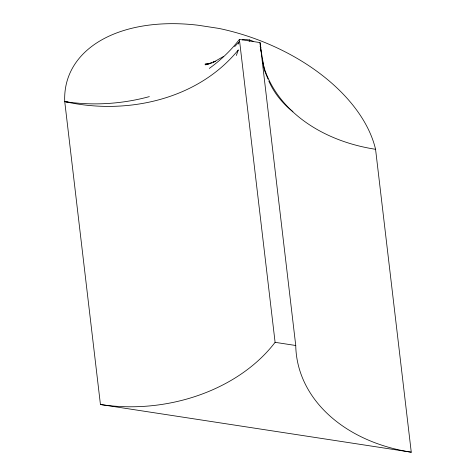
<?xml version="1.0" encoding="UTF-8"?>
<svg xmlns="http://www.w3.org/2000/svg" width="476" height="476" viewBox="0 0 476 476"><rect width="100%" height="100%" fill="white"/><g stroke="black" fill="none" stroke-linecap="round" stroke-linejoin="round"><path stroke-width="0.71" d="M238.321 44.072L238.809 42.679M236.376 55.478L238.327 49.897C197.57 100.103 125.866 115.305 64.736 101.596L100.436 404.505L411.264 452.2L375.564 149.291A164.988 102.031 19.3 0 0 218.853 28.411L198.2 25.246A158.853 98.234 19.3 0 0 64.736 101.596L68.401 102.156M249.228 41.43L249.739 40.038L253.119 41.281M249.716 40.032L249.591 40.341L249.739 40.038L245.378 39.514A9.353 5.783 19.3 0 0 242.385 39.817M234.62 46.624L239.541 41.448M223.405 56.537L213.26 62.302L215.146 61.392M215.098 61.339L205.638 64.843L210.749 63.32M212.058 62.993L204.972 64.201L209.184 63.766M209.309 68.419A156.699 117.887 -6.7 0 0 239.392 39.419L260.045 42.59L295.745 345.499A156.699 117.887 -6.7 0 0 411.264 452.2M100.436 404.505A156.699 117.887 -6.7 0 0 275.098 342.327L295.745 345.499M260.015 46.16L260.967 47.332L260.675 48.159L264.43 70.347L268 79.04M268.803 81.069L270.184 83.949A156.146 108.076 -21.7 0 0 292.77 111.533L292.871 111.86M262.478 60.749L264.109 67.646A156.699 117.887 -6.7 0 0 375.564 149.291M239.392 39.419L275.098 342.327M260.045 42.59L260.485 47.511M260.61 48.921L260.8 51.027M149.345 96.616A156.699 117.887 -6.7 0 1 64.736 101.596"/></g></svg>
